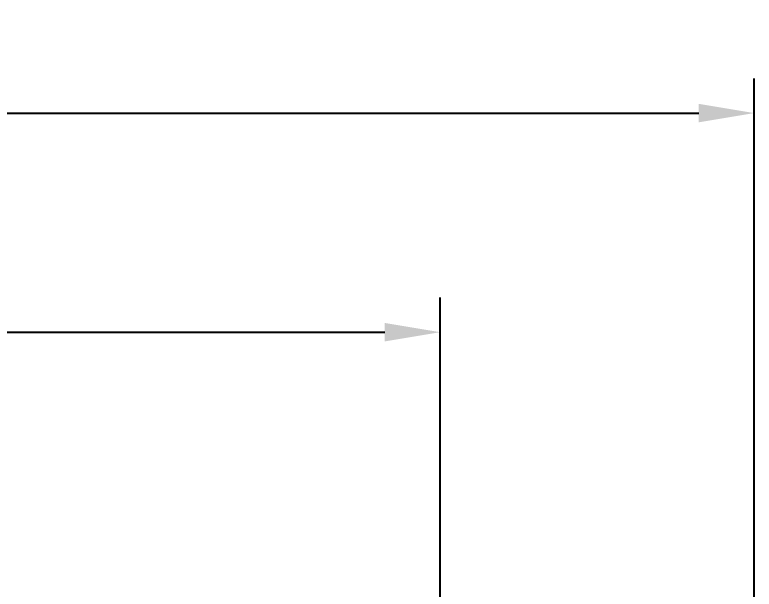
# Model space of a CAD drawing. Header units: inches. Extents: x 0 to 77285, y -118 to 40065.
# Drawn here: x 68096.3 to 68496.7, y 21626.7 to 21937.7 of the extents above; entities that cross this region are included whole.
import ezdxf

# ---------------------------------------------------------------- set-up
doc = ezdxf.new("R2010")
doc.units = ezdxf.units.IN
doc.header["$LTSCALE"] = 5
doc.header["$MEASUREMENT"] = 0
doc.styles.add('SCI', font='')
doc.styles.get('SCI').set_extended_font_data('Gulim')
doc.dimstyles.new('S', dxfattribs={"dimscale": 100, "dimtxt": 2.5, "dimasz": 2, "dimexe": 1.25, "dimexo": 0.625, "dimgap": -0.625, "dimtad": 1, "dimdec": 8, "dimtxsty": 'SCI', "dimcen": 2.5, "dimclrd": 1, "dimclre": 1, "dimclrt": 7, "dimadec": 8, "dimazin": 2, "dimtfac": 1, "dimtdec": 8, "dimtmove": 0, "dimatfit": 3, "dimfxl": 1, "dimarcsym": 0})
doc.dimstyles.new('SCH', dxfattribs={"dimtxt": 2.5, "dimasz": 2, "dimexe": 1.25, "dimexo": 0.625, "dimtad": 1, "dimdec": 8, "dimtxsty": 'SCI', "dimcen": 2.5, "dimclrd": 4, "dimclre": 4, "dimclrt": 7, "dimadec": 8, "dimazin": 2, "dimtfac": 1, "dimtdec": 8, "dimtmove": 0, "dimatfit": 3, "dimfxl": 1, "dimarcsym": 0})

# ---------------------------------------------------------------- blocks, each defined once
blk = doc.blocks.new('*D695')
at = {"color": 1, "lineweight": -2, "transparency": 16777216}
for p, q in [((67226.67, 21832.42), (67096.66, 21832.42)), ((67096.66, 21832.42), (67096.66, 21775.22)), ((67226.67, 21775.22), (67226.67, 21832.42)), ((65996.66, 21621.42), (65996.66, 21784.59)), ((68326.66, 21621.42), (68326.66, 21784.59)), ((67096.66, 21775.22), (67226.67, 21775.22)), ((66026.66, 21765.84), (68296.66, 21765.84))]:
    blk.add_line(p, q, dxfattribs=at)
at = {"color": 1, "transparency": 16777216}
for points in [[(66026.66, 21770.84), (66026.66, 21760.84), (65996.66, 21765.84)], [(68296.66, 21770.84), (68296.66, 21760.84), (68326.66, 21765.84)]]:
    blk.add_solid(points, dxfattribs=at)
at = {"layer": 'Defpoints', "color": 0, "transparency": 16777216}
for p in [(68326.66, 21765.84), (65996.66, 21612.04), (68326.66, 21612.04)]:
    blk.add_point(p, dxfattribs=at)
at = {"color": 7, "transparency": 16777216, "insert": (67161.66, 21803.82), "char_height": 37.5, "attachment_point": 5, "style": 'SCI'}
blk.add_mtext('2330', dxfattribs=at)
blk = doc.blocks.new('*D703')
at = {"color": 4, "lineweight": -2, "transparency": 16777216}
for p, q in [((65936.66, 21621.42), (65936.66, 21903.21)), ((68496.66, 21621.42), (68496.66, 21903.21)), ((65966.66, 21884.46), (68466.66, 21884.46))]:
    blk.add_line(p, q, dxfattribs=at)
at = {"color": 4, "transparency": 16777216}
for points in [[(65966.66, 21889.46), (65966.66, 21879.46), (65936.66, 21884.46)], [(68466.66, 21889.46), (68466.66, 21879.46), (68496.66, 21884.46)]]:
    blk.add_solid(points, dxfattribs=at)
at = {"layer": 'Defpoints', "color": 0, "transparency": 16777216}
for p in [(68496.66, 21884.46), (65936.66, 21612.04), (68496.66, 21612.04)]:
    blk.add_point(p, dxfattribs=at)
at = {"color": 7, "transparency": 16777216, "insert": (67216.66, 21913.06), "char_height": 37.5, "attachment_point": 5, "style": 'SCI'}
blk.add_mtext('2560', dxfattribs=at)

msp = doc.modelspace()

# ---------------------------------------------------------------- dimensions: what is measured, and where the dimension line sits
for base, p1, p2, dimstyle, picture, middle in [((68496.6647575576, 21884.4580806299), (65936.6647575576, 21612.041898287), (68496.6647575576, 21612.041898288), 'SCH', '*D703', (67216.6647575576, 21913.0574481399)), ((68326.6647575576, 21765.8442700547), (65996.6647575576, 21612.041898287), (68326.6647575576, 21612.041898288), 'S', '*D695', (67161.6647575576, 21803.8186375647))]:
    dim = msp.add_linear_dim(base=base, p1=p1, p2=p2, dimstyle=dimstyle, override={"dimscale": 15})
    dim.commit()
    dim.dimension.update_dxf_attribs({"geometry": picture, "text_midpoint": middle})

doc.saveas('drawing.dxf')
